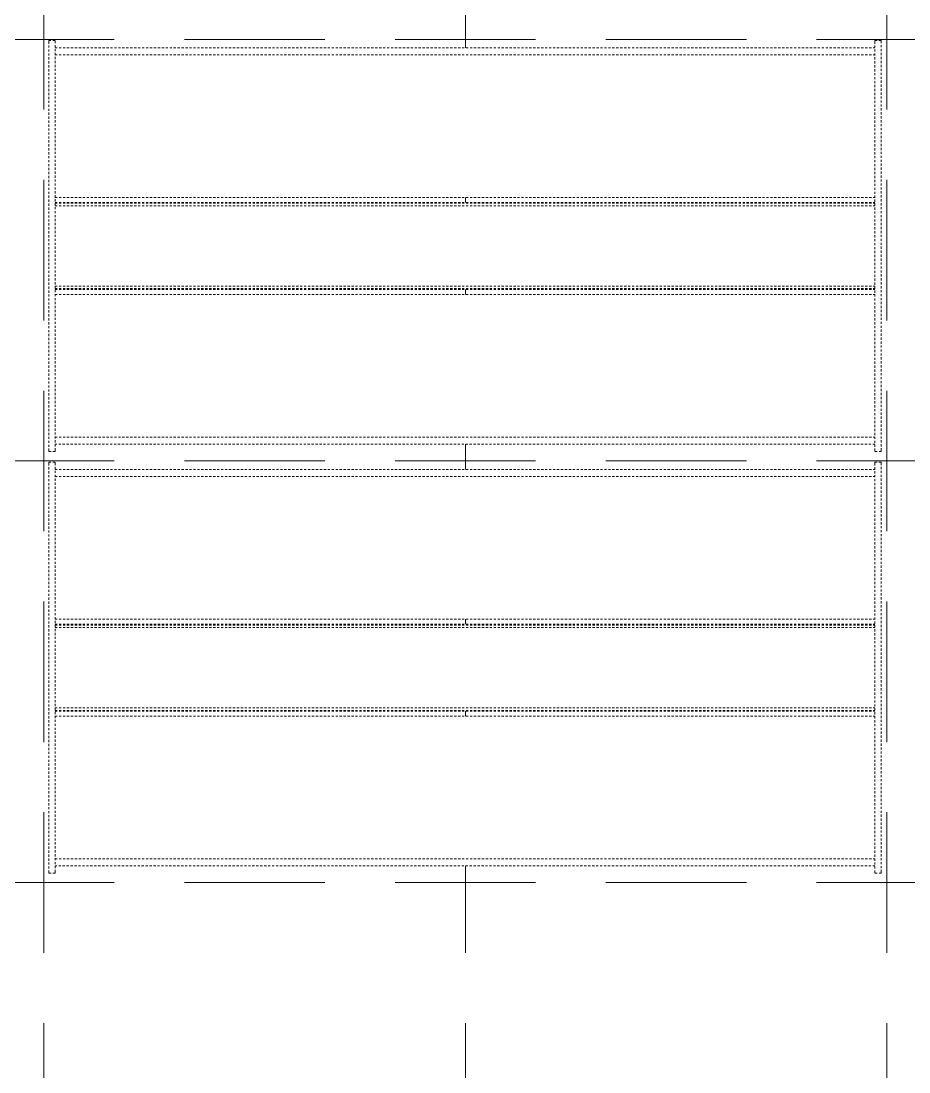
# Model space of a CAD drawing. Header units: inches. Extents: x 741 to 3125, y 9 to 2134.
# Drawn here: x 2695.3 to 2745.9, y 1333 to 1392.8 of the extents above; entities that cross this region are included whole.
import ezdxf

# ---------------------------------------------------------------- set-up
doc = ezdxf.new("R2010")
doc.units = ezdxf.units.IN
doc.header["$MEASUREMENT"] = 0
doc.linetypes.add('Demolished', pattern=[0.1875, 0.125, -0.0625])
doc.layers.add('A-CLNG-PATT', color=13, linetype='Demolished', lineweight=9)
doc.layers.add('E-LITE-EQPM', color=33, linetype='Demolished', lineweight=9)

# ---------------------------------------------------------------- blocks, each defined once
blk = doc.blocks.new('L-Recessed-Axis-Day-Acrylic - 2 x 4-4558114-Level XX  RCP DEMO')
at = {"layer": 'E-LITE-EQPM', "color": 7}
for p, q in [((-23.699, 11.699), (-23.339, 11.699)), ((-23.699, 11.639), (-23.699, 11.699)), ((-23.699, 11.699), (-23.699, 11.639)), ((-23.699, 11.639), (-23.699, -11.639)), ((-23.339, 11.639), (-23.339, 11.699)), ((-23.339, 11.699), (-23.339, 11.639)), ((-23.339, -11.639), (-23.339, 11.639)), ((23.339, 11.699), (23.699, 11.699)), ((23.339, 11.639), (23.339, 11.699)), ((23.339, 11.699), (23.339, 11.639)), ((23.339, 11.639), (23.339, -11.639)), ((23.699, 11.639), (23.699, 11.699)), ((23.699, 11.699), (23.699, 11.639)), ((23.699, -11.639), (23.699, 11.639)), ((-23.339, 11.279), (23.339, 11.279)), ((-23.339, 10.882), (23.339, 10.882)), ((-23.339, 2.759), (23.339, 2.759)), ((-23.339, 2.474), (23.339, 2.474)), ((-23.339, 2.428), (23.339, 2.428)), ((-23.339, 2.288), (23.339, 2.288)), ((-23.339, -2.288), (23.339, -2.288)), ((-23.339, -2.428), (23.339, -2.428)), ((-23.339, -2.474), (23.339, -2.474)), ((-23.339, -2.759), (23.339, -2.759)), ((-23.339, -10.882), (23.339, -10.882)), ((23.339, -11.279), (-23.339, -11.279)), ((-23.699, -11.639), (-23.699, -11.699)), ((-23.699, -11.699), (-23.699, -11.639)), ((-23.339, -11.699), (-23.699, -11.699)), ((-23.339, -11.639), (-23.339, -11.699)), ((-23.339, -11.699), (-23.339, -11.639)), ((23.339, -11.639), (23.339, -11.699)), ((23.339, -11.699), (23.339, -11.639)), ((23.699, -11.699), (23.339, -11.699)), ((23.699, -11.639), (23.699, -11.699)), ((23.699, -11.699), (23.699, -11.639))]:
    blk.add_line(p, q, dxfattribs=at)
blk = doc.blocks.new('L-Recessed-Axis-Day-Acrylic - 2 x 4-V14-Level XX  RCP DEMO')
at = {"layer": 'E-LITE-EQPM', "color": 7}
for p, q in [((-23.699, 11.699), (-23.339, 11.699)), ((-23.699, 11.639), (-23.699, 11.699)), ((-23.699, 11.699), (-23.699, 11.639)), ((-23.699, 11.639), (-23.699, -11.639)), ((-23.339, 11.639), (-23.339, 11.699)), ((-23.339, 11.699), (-23.339, 11.639)), ((-23.339, -11.639), (-23.339, 11.639)), ((23.339, 11.699), (23.699, 11.699)), ((23.339, 11.639), (23.339, 11.699)), ((23.339, 11.699), (23.339, 11.639)), ((23.339, 11.639), (23.339, -11.639)), ((23.699, 11.639), (23.699, 11.699)), ((23.699, 11.699), (23.699, 11.639)), ((23.699, -11.639), (23.699, 11.639)), ((-23.339, 11.279), (23.339, 11.279)), ((-23.339, 10.882), (23.339, 10.882)), ((-23.339, 2.759), (23.339, 2.759)), ((-23.339, 2.474), (23.339, 2.474)), ((-23.339, 2.428), (23.339, 2.428)), ((-23.339, 2.288), (23.339, 2.288)), ((-23.339, -2.288), (23.339, -2.288)), ((-23.339, -2.428), (23.339, -2.428)), ((-23.339, -2.474), (23.339, -2.474)), ((-23.339, -2.759), (23.339, -2.759)), ((-23.339, -10.882), (23.339, -10.882)), ((23.339, -11.279), (-23.339, -11.279)), ((-23.699, -11.639), (-23.699, -11.699)), ((-23.699, -11.699), (-23.699, -11.639)), ((-23.339, -11.699), (-23.699, -11.699)), ((-23.339, -11.639), (-23.339, -11.699)), ((-23.339, -11.699), (-23.339, -11.639)), ((23.339, -11.639), (23.339, -11.699)), ((23.339, -11.699), (23.339, -11.639)), ((23.699, -11.699), (23.339, -11.699)), ((23.699, -11.639), (23.699, -11.699)), ((23.699, -11.699), (23.699, -11.639))]:
    blk.add_line(p, q, dxfattribs=at)

msp = doc.modelspace()

# ---------------------------------------------------------------- hatches: boundary and pattern name
at = {"layer": 'A-CLNG-PATT', "lineweight": 13}
h = msp.add_hatch(dxfattribs=at)
h.set_pattern_fill('FP_12', color=10, style=0, pattern_type=2)
h.set_pattern_definition([(90, (2720.593, 1199.75), (24, 24), [4, -4, 8, -4, -4]), (90, (2720.593, 1199.75), (24, 24), [-20, 4, 0]), (0, (2720.593, 1199.75), (24, -24), [4, -4, 8, -4, -4]), (0, (2720.593, 1199.75), (24, -24), [-20, 4, 0])])
h.paths.add_polyline_path([(2655.283, 969.37), (2785.904, 969.37), (2785.904, 1065.328), (2765.412, 1065.328), (2765.456, 1089.328), (2779.72, 1089.328), (2779.72, 1250.792), (2764.736, 1250.792), (2764.736, 1272.043), (2779.72, 1272.043), (2779.72, 1418.004), (2762.283, 1418.004), (2762.283, 1430.129), (2655.283, 1430.129), (2655.283, 1427.629), (2656.033, 1427.629), (2656.033, 1426.004), (2692.033, 1425.965), (2692.033, 1424.629), (2656.033, 1424.629), (2656.033, 1388.379), (2655.283, 1388.379), (2655.283, 1258.487), (2656.033, 1258.487), (2656.033, 1256.862), (2692.033, 1256.862), (2692.033, 1255.487), (2656.033, 1255.487), (2656.033, 1219.237), (2655.283, 1219.237), (2655.283, 1022.517)], flags=0)
h.paths.add_polyline_path([(2743.933, 1006.778), (2743.933, 1007.139), (2697.254, 1007.139), (2697.254, 1006.778), (2696.894, 1006.778), (2696.894, 1030.056), (2697.254, 1030.056), (2697.254, 1029.696), (2743.933, 1029.696), (2743.933, 1030.056), (2744.293, 1030.056), (2744.293, 1006.778)], flags=0)
h.paths.add_polyline_path([(2741.118, 1015.659), (2743.933, 1015.659), (2743.933, 1015.943), (2697.254, 1015.943), (2697.254, 1015.659), (2716.781, 1015.659)], flags=0)
h.paths.add_polyline_path([(2716.781, 1020.891), (2743.933, 1020.891), (2743.933, 1021.176), (2697.254, 1021.176), (2697.254, 1020.891)], flags=0)
h.paths.add_polyline_path([(2743.933, 1079.778), (2743.933, 1080.139), (2697.254, 1080.139), (2697.254, 1079.778), (2696.894, 1079.778), (2696.894, 1103.056), (2697.254, 1103.056), (2697.254, 1102.696), (2743.933, 1102.696), (2743.933, 1103.056), (2744.293, 1103.056), (2744.293, 1079.778)], flags=0)
h.paths.add_polyline_path([(2697.254, 1088.659), (2743.933, 1088.659), (2743.933, 1088.943), (2697.254, 1088.943)], flags=0)
h.paths.add_polyline_path([(2704.612, 1093.891), (2743.933, 1093.891), (2743.933, 1094.176), (2697.254, 1094.176), (2697.254, 1093.891)], flags=0)
h.paths.add_polyline_path([(2743.933, 1150.778), (2743.933, 1151.139), (2697.254, 1151.139), (2697.254, 1150.778), (2696.894, 1150.778), (2696.894, 1174.056), (2697.254, 1174.056), (2697.254, 1173.696), (2743.933, 1173.696), (2743.933, 1174.056), (2744.293, 1174.056), (2744.293, 1150.778)], flags=0)
h.paths.add_polyline_path([(2697.254, 1159.659), (2743.933, 1159.659), (2743.933, 1159.943), (2697.254, 1159.943)], flags=0)
h.paths.add_polyline_path([(2697.254, 1164.891), (2743.933, 1164.891), (2743.933, 1165.176), (2697.254, 1165.176)], flags=0)
h.paths.add_polyline_path([(2697.254, 1225.365), (2696.894, 1225.365), (2696.894, 1270.644), (2697.254, 1270.644), (2697.254, 1270.283), (2743.933, 1270.283), (2743.933, 1270.644), (2744.293, 1270.644), (2744.293, 1225.365), (2743.933, 1225.365), (2743.933, 1225.726), (2697.254, 1225.726)], flags=0)
h.paths.add_polyline_path([(2722.101, 1234.246), (2743.933, 1234.246), (2743.933, 1234.53), (2697.254, 1234.53), (2697.254, 1234.246), (2716.781, 1234.246)], flags=0)
h.paths.add_polyline_path([(2743.933, 1239.478), (2743.933, 1239.763), (2697.254, 1239.763), (2697.254, 1239.478), (2741.118, 1239.478)], flags=0)
h.paths.add_polyline_path([(2743.933, 1256.246), (2743.933, 1256.53), (2697.254, 1256.53), (2697.254, 1256.246), (2741.118, 1256.246)], flags=0)
h.paths.add_polyline_path([(2716.781, 1261.478), (2743.933, 1261.478), (2743.933, 1261.763), (2697.254, 1261.763), (2697.254, 1261.478), (2712.811, 1261.478)], flags=0)
h.paths.add_polyline_path([(2744.293, 1344.365), (2743.933, 1344.365), (2743.933, 1344.726), (2697.254, 1344.726), (2697.254, 1344.365), (2696.894, 1344.365), (2696.894, 1367.644), (2697.254, 1367.644), (2697.254, 1367.283), (2743.933, 1367.283), (2743.933, 1367.644), (2744.293, 1367.644), (2744.293, 1344.741)], flags=0)
h.paths.add_polyline_path([(2743.933, 1353.246), (2743.933, 1353.53), (2697.254, 1353.53), (2697.254, 1353.246), (2741.118, 1353.246)], flags=0)
h.paths.add_polyline_path([(2716.781, 1358.478), (2743.933, 1358.478), (2743.933, 1358.763), (2697.254, 1358.763), (2697.254, 1358.478)], flags=0)
h.paths.add_polyline_path([(2743.933, 1368.372), (2743.933, 1368.733), (2697.254, 1368.733), (2697.254, 1368.372), (2696.894, 1368.372), (2696.894, 1391.651), (2697.254, 1391.651), (2697.254, 1391.29), (2743.933, 1391.29), (2743.933, 1391.651), (2744.293, 1391.651), (2744.293, 1368.372)], flags=0)
h.paths.add_polyline_path([(2728.949, 1377.253), (2743.933, 1377.253), (2743.933, 1377.537), (2697.254, 1377.537), (2697.254, 1377.253), (2716.781, 1377.253)], flags=0)
h.paths.add_polyline_path([(2716.781, 1382.485), (2743.933, 1382.485), (2743.933, 1382.77), (2697.254, 1382.77), (2697.254, 1382.485), (2704.612, 1382.485)], flags=0)

# ---------------------------------------------------------------- block references
at = {"layer": 'E-LITE-EQPM', "color": 7}
for name, p in [('L-Recessed-Axis-Day-Acrylic - 2 x 4-4558114-Level XX  RCP DEMO', (2720.593, 1380.011)), ('L-Recessed-Axis-Day-Acrylic - 2 x 4-V14-Level XX  RCP DEMO', (2720.593, 1356.004))]:
    msp.add_blockref(name, p, dxfattribs=at)

doc.saveas('drawing.dxf')
